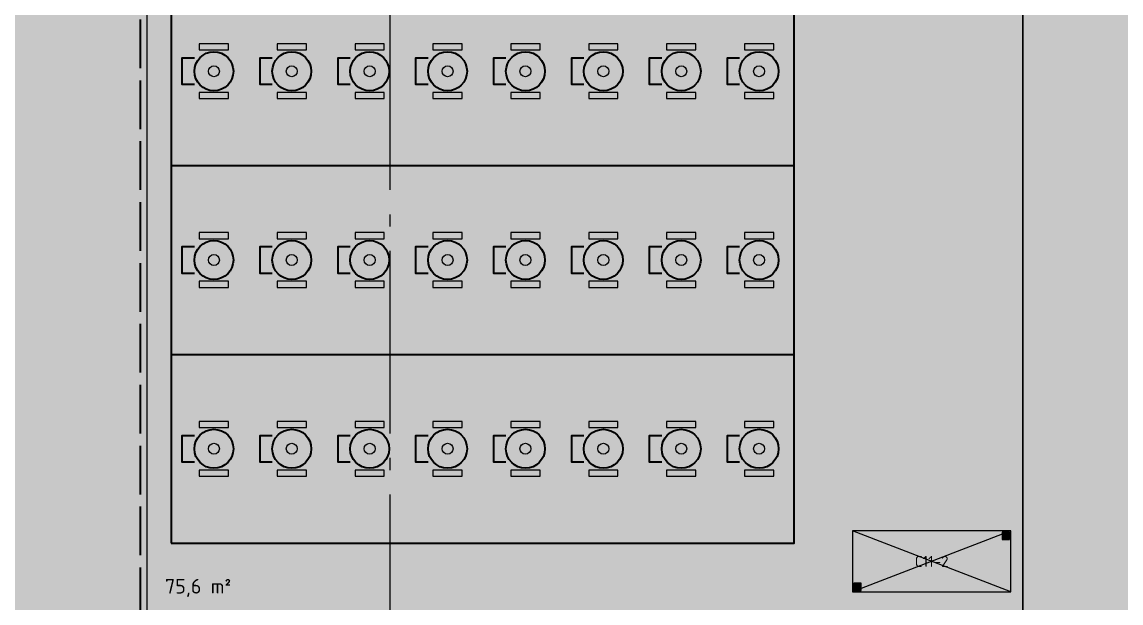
# Model space of a CAD drawing. Header units: millimetres. Extents: x 0 to 1189, y 0 to 841.
# Drawn here: x 660.8 to 751.1, y 471.1 to 518.8 of the extents above; entities that cross this region are included whole.
import ezdxf
from ezdxf.enums import TextEntityAlignment as Align

# ---------------------------------------------------------------- set-up
doc = ezdxf.new("R2010")
doc.units = ezdxf.units.MM
doc.linetypes.add('IRAM-E-TRAZOS', pattern=[5, 4, -1])
doc.linetypes.add('IRAM-F-TRAZO-PUNTO', pattern=[20, 15, -2, 1, -2])
for name, color, linetype, lineweight, true_color in [('A-DEM-AM', 2, 'CONTINUOUS', 35, 0xd7a500), ('A-EQUIPO', 30, 'CONTINUOUS', 35, 0xe67800), ('A-PASILLO', 2, 'IRAM-E-TRAZOS', 35, 0xd7a500)]:
    doc.layers.add(name, color=color, linetype=linetype, lineweight=lineweight, true_color=true_color)
for name, color, linetype, lineweight in [('A-EJE', 1, 'IRAM-F-TRAZO-PUNTO', 18), ('A-EQUIPO-FINO', 8, 'CONTINUOUS', 13), ('A-EQUIPO-RELLENO', 9, 'CONTINUOUS', 13), ('A-RELLENO', 9, 'CONTINUOUS', 13), ('A-SECTOR', 1, 'CONTINUOUS', 25), ('A-SECTOR-TXT', 1, 'CONTINUOUS', 25), ('A-TEXTO', 7, 'CONTINUOUS', 18)]:
    doc.layers.add(name, color=color, linetype=linetype, lineweight=lineweight)
doc.styles.add('ISO3098', font='isocpeur.ttf')

msp = doc.modelspace()

# ---------------------------------------------------------------- hatches: boundary and pattern name
at = {"layer": 'A-EQUIPO-RELLENO', "true_color": 0x969ba0}
h = msp.add_hatch(color=7, dxfattribs=at)
h.dxf.hatch_style = 1
h.paths.add_polyline_path([(675.32, 516.5), (677.72, 516.5), (677.72, 517), (675.32, 517)])
h = msp.add_hatch(color=7, dxfattribs=at)
h.dxf.hatch_style = 1
h.paths.add_polyline_path([(681.72, 516.5), (684.12, 516.5), (684.12, 517), (681.72, 517)])
h = msp.add_hatch(color=7, dxfattribs=at)
h.dxf.hatch_style = 1
h.paths.add_polyline_path([(688.12, 516.5), (690.52, 516.5), (690.52, 517), (688.12, 517)])
h = msp.add_hatch(color=7, dxfattribs=at)
h.dxf.hatch_style = 1
h.paths.add_polyline_path([(694.52, 516.5), (696.92, 516.5), (696.92, 517), (694.52, 517)])
h = msp.add_hatch(color=7, dxfattribs=at)
h.dxf.hatch_style = 1
h.paths.add_polyline_path([(700.92, 516.5), (703.32, 516.5), (703.32, 517), (700.92, 517)])
h = msp.add_hatch(color=7, dxfattribs=at)
h.dxf.hatch_style = 1
h.paths.add_polyline_path([(707.32, 516.5), (709.72, 516.5), (709.72, 517), (707.32, 517)])
h = msp.add_hatch(color=7, dxfattribs=at)
h.dxf.hatch_style = 1
h.paths.add_polyline_path([(713.72, 516.5), (716.12, 516.5), (716.12, 517), (713.72, 517)])
h = msp.add_hatch(color=7, dxfattribs=at)
h.dxf.hatch_style = 1
h.paths.add_polyline_path([(720.12, 516.5), (722.52, 516.5), (722.52, 517), (720.12, 517)])
at = {"layer": 'A-EQUIPO-RELLENO', "true_color": 0xf0786e}
h = msp.add_hatch(color=7, dxfattribs=at)
h.dxf.hatch_style = 1
h.paths.add_polyline_path([(678.12, 514.75), (678.065, 515.164), (677.906, 515.55), (677.651, 515.881), (677.32, 516.136), (676.934, 516.295), (676.52, 516.35), (676.106, 516.295), (675.72, 516.136), (675.389, 515.881), (675.134, 515.55), (674.975, 515.164), (674.92, 514.75), (674.975, 514.336), (675.134, 513.95), (675.389, 513.619), (675.72, 513.364), (676.106, 513.205), (676.52, 513.15), (676.934, 513.205), (677.32, 513.364), (677.651, 513.619), (677.906, 513.95), (678.065, 514.336)])
h = msp.add_hatch(color=7, dxfattribs=at)
h.dxf.hatch_style = 1
h.paths.add_polyline_path([(684.52, 514.75), (684.465, 515.164), (684.306, 515.55), (684.051, 515.881), (683.72, 516.136), (683.334, 516.295), (682.92, 516.35), (682.506, 516.295), (682.12, 516.136), (681.789, 515.881), (681.534, 515.55), (681.375, 515.164), (681.32, 514.75), (681.375, 514.336), (681.534, 513.95), (681.789, 513.619), (682.12, 513.364), (682.506, 513.205), (682.92, 513.15), (683.334, 513.205), (683.72, 513.364), (684.051, 513.619), (684.306, 513.95), (684.465, 514.336)])
h = msp.add_hatch(color=7, dxfattribs=at)
h.dxf.hatch_style = 1
h.paths.add_polyline_path([(690.92, 514.75), (690.865, 515.164), (690.706, 515.55), (690.451, 515.881), (690.12, 516.136), (689.734, 516.295), (689.32, 516.35), (688.906, 516.295), (688.52, 516.136), (688.189, 515.881), (687.934, 515.55), (687.775, 515.164), (687.72, 514.75), (687.775, 514.336), (687.934, 513.95), (688.189, 513.619), (688.52, 513.364), (688.906, 513.205), (689.32, 513.15), (689.734, 513.205), (690.12, 513.364), (690.451, 513.619), (690.706, 513.95), (690.865, 514.336)])
h = msp.add_hatch(color=7, dxfattribs=at)
h.dxf.hatch_style = 1
h.paths.add_polyline_path([(697.32, 514.75), (697.265, 515.164), (697.106, 515.55), (696.851, 515.881), (696.52, 516.136), (696.134, 516.295), (695.72, 516.35), (695.306, 516.295), (694.92, 516.136), (694.589, 515.881), (694.334, 515.55), (694.175, 515.164), (694.12, 514.75), (694.175, 514.336), (694.334, 513.95), (694.589, 513.619), (694.92, 513.364), (695.306, 513.205), (695.72, 513.15), (696.134, 513.205), (696.52, 513.364), (696.851, 513.619), (697.106, 513.95), (697.265, 514.336)])
h = msp.add_hatch(color=7, dxfattribs=at)
h.dxf.hatch_style = 1
h.paths.add_polyline_path([(703.72, 514.75), (703.665, 515.164), (703.506, 515.55), (703.251, 515.881), (702.92, 516.136), (702.534, 516.295), (702.12, 516.35), (701.706, 516.295), (701.32, 516.136), (700.989, 515.881), (700.734, 515.55), (700.575, 515.164), (700.52, 514.75), (700.575, 514.336), (700.734, 513.95), (700.989, 513.619), (701.32, 513.364), (701.706, 513.205), (702.12, 513.15), (702.534, 513.205), (702.92, 513.364), (703.251, 513.619), (703.506, 513.95), (703.665, 514.336)])
h = msp.add_hatch(color=7, dxfattribs=at)
h.dxf.hatch_style = 1
h.paths.add_polyline_path([(710.12, 514.75), (710.065, 515.164), (709.906, 515.55), (709.651, 515.881), (709.32, 516.136), (708.934, 516.295), (708.52, 516.35), (708.106, 516.295), (707.72, 516.136), (707.389, 515.881), (707.134, 515.55), (706.975, 515.164), (706.92, 514.75), (706.975, 514.336), (707.134, 513.95), (707.389, 513.619), (707.72, 513.364), (708.106, 513.205), (708.52, 513.15), (708.934, 513.205), (709.32, 513.364), (709.651, 513.619), (709.906, 513.95), (710.065, 514.336)])
h = msp.add_hatch(color=7, dxfattribs=at)
h.dxf.hatch_style = 1
h.paths.add_polyline_path([(716.52, 514.75), (716.465, 515.164), (716.306, 515.55), (716.051, 515.881), (715.72, 516.136), (715.334, 516.295), (714.92, 516.35), (714.506, 516.295), (714.12, 516.136), (713.789, 515.881), (713.534, 515.55), (713.375, 515.164), (713.32, 514.75), (713.375, 514.336), (713.534, 513.95), (713.789, 513.619), (714.12, 513.364), (714.506, 513.205), (714.92, 513.15), (715.334, 513.205), (715.72, 513.364), (716.051, 513.619), (716.306, 513.95), (716.465, 514.336)])
h = msp.add_hatch(color=7, dxfattribs=at)
h.dxf.hatch_style = 1
h.paths.add_polyline_path([(722.92, 514.75), (722.865, 515.164), (722.706, 515.55), (722.451, 515.881), (722.12, 516.136), (721.734, 516.295), (721.32, 516.35), (720.906, 516.295), (720.52, 516.136), (720.189, 515.881), (719.934, 515.55), (719.775, 515.164), (719.72, 514.75), (719.775, 514.336), (719.934, 513.95), (720.189, 513.619), (720.52, 513.364), (720.906, 513.205), (721.32, 513.15), (721.734, 513.205), (722.12, 513.364), (722.451, 513.619), (722.706, 513.95), (722.865, 514.336)])
at = {"layer": 'A-EQUIPO-RELLENO', "true_color": 0x969ba0}
h = msp.add_hatch(color=7, dxfattribs=at)
h.dxf.hatch_style = 1
h.paths.add_polyline_path([(675.32, 512.5), (677.72, 512.5), (677.72, 513), (675.32, 513)])
h = msp.add_hatch(color=7, dxfattribs=at)
h.dxf.hatch_style = 1
h.paths.add_polyline_path([(681.72, 512.5), (684.12, 512.5), (684.12, 513), (681.72, 513)])
h = msp.add_hatch(color=7, dxfattribs=at)
h.dxf.hatch_style = 1
h.paths.add_polyline_path([(688.12, 512.5), (690.52, 512.5), (690.52, 513), (688.12, 513)])
h = msp.add_hatch(color=7, dxfattribs=at)
h.dxf.hatch_style = 1
h.paths.add_polyline_path([(694.52, 512.5), (696.92, 512.5), (696.92, 513), (694.52, 513)])
h = msp.add_hatch(color=7, dxfattribs=at)
h.dxf.hatch_style = 1
h.paths.add_polyline_path([(700.92, 512.5), (703.32, 512.5), (703.32, 513), (700.92, 513)])
h = msp.add_hatch(color=7, dxfattribs=at)
h.dxf.hatch_style = 1
h.paths.add_polyline_path([(707.32, 512.5), (709.72, 512.5), (709.72, 513), (707.32, 513)])
h = msp.add_hatch(color=7, dxfattribs=at)
h.dxf.hatch_style = 1
h.paths.add_polyline_path([(713.72, 512.5), (716.12, 512.5), (716.12, 513), (713.72, 513)])
h = msp.add_hatch(color=7, dxfattribs=at)
h.dxf.hatch_style = 1
h.paths.add_polyline_path([(720.12, 512.5), (722.52, 512.5), (722.52, 513), (720.12, 513)])
h = msp.add_hatch(color=7, dxfattribs=at)
h.dxf.hatch_style = 1
h.paths.add_polyline_path([(675.32, 501), (677.72, 501), (677.72, 501.5), (675.32, 501.5)])
h = msp.add_hatch(color=7, dxfattribs=at)
h.dxf.hatch_style = 1
h.paths.add_polyline_path([(681.72, 501), (684.12, 501), (684.12, 501.5), (681.72, 501.5)])
h = msp.add_hatch(color=7, dxfattribs=at)
h.dxf.hatch_style = 1
h.paths.add_polyline_path([(688.12, 501), (690.52, 501), (690.52, 501.5), (688.12, 501.5)])
h = msp.add_hatch(color=7, dxfattribs=at)
h.dxf.hatch_style = 1
h.paths.add_polyline_path([(694.52, 501), (696.92, 501), (696.92, 501.5), (694.52, 501.5)])
h = msp.add_hatch(color=7, dxfattribs=at)
h.dxf.hatch_style = 1
h.paths.add_polyline_path([(700.92, 501), (703.32, 501), (703.32, 501.5), (700.92, 501.5)])
h = msp.add_hatch(color=7, dxfattribs=at)
h.dxf.hatch_style = 1
h.paths.add_polyline_path([(707.32, 501), (709.72, 501), (709.72, 501.5), (707.32, 501.5)])
h = msp.add_hatch(color=7, dxfattribs=at)
h.dxf.hatch_style = 1
h.paths.add_polyline_path([(713.72, 501), (716.12, 501), (716.12, 501.5), (713.72, 501.5)])
h = msp.add_hatch(color=7, dxfattribs=at)
h.dxf.hatch_style = 1
h.paths.add_polyline_path([(720.12, 501), (722.52, 501), (722.52, 501.5), (720.12, 501.5)])
at = {"layer": 'A-EQUIPO-RELLENO', "true_color": 0xf0786e}
h = msp.add_hatch(color=7, dxfattribs=at)
h.dxf.hatch_style = 1
h.paths.add_polyline_path([(678.12, 499.25), (678.065, 499.664), (677.906, 500.05), (677.651, 500.381), (677.32, 500.636), (676.934, 500.795), (676.52, 500.85), (676.106, 500.795), (675.72, 500.636), (675.389, 500.381), (675.134, 500.05), (674.975, 499.664), (674.92, 499.25), (674.975, 498.836), (675.134, 498.45), (675.389, 498.119), (675.72, 497.864), (676.106, 497.705), (676.52, 497.65), (676.934, 497.705), (677.32, 497.864), (677.651, 498.119), (677.906, 498.45), (678.065, 498.836)])
h = msp.add_hatch(color=7, dxfattribs=at)
h.dxf.hatch_style = 1
h.paths.add_polyline_path([(684.52, 499.25), (684.465, 499.664), (684.306, 500.05), (684.051, 500.381), (683.72, 500.636), (683.334, 500.795), (682.92, 500.85), (682.506, 500.795), (682.12, 500.636), (681.789, 500.381), (681.534, 500.05), (681.375, 499.664), (681.32, 499.25), (681.375, 498.836), (681.534, 498.45), (681.789, 498.119), (682.12, 497.864), (682.506, 497.705), (682.92, 497.65), (683.334, 497.705), (683.72, 497.864), (684.051, 498.119), (684.306, 498.45), (684.465, 498.836)])
h = msp.add_hatch(color=7, dxfattribs=at)
h.dxf.hatch_style = 1
h.paths.add_polyline_path([(690.92, 499.25), (690.865, 499.664), (690.706, 500.05), (690.451, 500.381), (690.12, 500.636), (689.734, 500.795), (689.32, 500.85), (688.906, 500.795), (688.52, 500.636), (688.189, 500.381), (687.934, 500.05), (687.775, 499.664), (687.72, 499.25), (687.775, 498.836), (687.934, 498.45), (688.189, 498.119), (688.52, 497.864), (688.906, 497.705), (689.32, 497.65), (689.734, 497.705), (690.12, 497.864), (690.451, 498.119), (690.706, 498.45), (690.865, 498.836)])
h = msp.add_hatch(color=7, dxfattribs=at)
h.dxf.hatch_style = 1
h.paths.add_polyline_path([(697.32, 499.25), (697.265, 499.664), (697.106, 500.05), (696.851, 500.381), (696.52, 500.636), (696.134, 500.795), (695.72, 500.85), (695.306, 500.795), (694.92, 500.636), (694.589, 500.381), (694.334, 500.05), (694.175, 499.664), (694.12, 499.25), (694.175, 498.836), (694.334, 498.45), (694.589, 498.119), (694.92, 497.864), (695.306, 497.705), (695.72, 497.65), (696.134, 497.705), (696.52, 497.864), (696.851, 498.119), (697.106, 498.45), (697.265, 498.836)])
h = msp.add_hatch(color=7, dxfattribs=at)
h.dxf.hatch_style = 1
h.paths.add_polyline_path([(703.72, 499.25), (703.665, 499.664), (703.506, 500.05), (703.251, 500.381), (702.92, 500.636), (702.534, 500.795), (702.12, 500.85), (701.706, 500.795), (701.32, 500.636), (700.989, 500.381), (700.734, 500.05), (700.575, 499.664), (700.52, 499.25), (700.575, 498.836), (700.734, 498.45), (700.989, 498.119), (701.32, 497.864), (701.706, 497.705), (702.12, 497.65), (702.534, 497.705), (702.92, 497.864), (703.251, 498.119), (703.506, 498.45), (703.665, 498.836)])
h = msp.add_hatch(color=7, dxfattribs=at)
h.dxf.hatch_style = 1
h.paths.add_polyline_path([(710.12, 499.25), (710.065, 499.664), (709.906, 500.05), (709.651, 500.381), (709.32, 500.636), (708.934, 500.795), (708.52, 500.85), (708.106, 500.795), (707.72, 500.636), (707.389, 500.381), (707.134, 500.05), (706.975, 499.664), (706.92, 499.25), (706.975, 498.836), (707.134, 498.45), (707.389, 498.119), (707.72, 497.864), (708.106, 497.705), (708.52, 497.65), (708.934, 497.705), (709.32, 497.864), (709.651, 498.119), (709.906, 498.45), (710.065, 498.836)])
h = msp.add_hatch(color=7, dxfattribs=at)
h.dxf.hatch_style = 1
h.paths.add_polyline_path([(716.52, 499.25), (716.465, 499.664), (716.306, 500.05), (716.051, 500.381), (715.72, 500.636), (715.334, 500.795), (714.92, 500.85), (714.506, 500.795), (714.12, 500.636), (713.789, 500.381), (713.534, 500.05), (713.375, 499.664), (713.32, 499.25), (713.375, 498.836), (713.534, 498.45), (713.789, 498.119), (714.12, 497.864), (714.506, 497.705), (714.92, 497.65), (715.334, 497.705), (715.72, 497.864), (716.051, 498.119), (716.306, 498.45), (716.465, 498.836)])
h = msp.add_hatch(color=7, dxfattribs=at)
h.dxf.hatch_style = 1
h.paths.add_polyline_path([(722.92, 499.25), (722.865, 499.664), (722.706, 500.05), (722.451, 500.381), (722.12, 500.636), (721.734, 500.795), (721.32, 500.85), (720.906, 500.795), (720.52, 500.636), (720.189, 500.381), (719.934, 500.05), (719.775, 499.664), (719.72, 499.25), (719.775, 498.836), (719.934, 498.45), (720.189, 498.119), (720.52, 497.864), (720.906, 497.705), (721.32, 497.65), (721.734, 497.705), (722.12, 497.864), (722.451, 498.119), (722.706, 498.45), (722.865, 498.836)])
at = {"layer": 'A-EQUIPO-RELLENO', "true_color": 0x969ba0}
h = msp.add_hatch(color=7, dxfattribs=at)
h.dxf.hatch_style = 1
h.paths.add_polyline_path([(675.32, 497), (677.72, 497), (677.72, 497.5), (675.32, 497.5)])
h = msp.add_hatch(color=7, dxfattribs=at)
h.dxf.hatch_style = 1
h.paths.add_polyline_path([(681.72, 497), (684.12, 497), (684.12, 497.5), (681.72, 497.5)])
h = msp.add_hatch(color=7, dxfattribs=at)
h.dxf.hatch_style = 1
h.paths.add_polyline_path([(688.12, 497), (690.52, 497), (690.52, 497.5), (688.12, 497.5)])
h = msp.add_hatch(color=7, dxfattribs=at)
h.dxf.hatch_style = 1
h.paths.add_polyline_path([(694.52, 497), (696.92, 497), (696.92, 497.5), (694.52, 497.5)])
h = msp.add_hatch(color=7, dxfattribs=at)
h.dxf.hatch_style = 1
h.paths.add_polyline_path([(700.92, 497), (703.32, 497), (703.32, 497.5), (700.92, 497.5)])
h = msp.add_hatch(color=7, dxfattribs=at)
h.dxf.hatch_style = 1
h.paths.add_polyline_path([(707.32, 497), (709.72, 497), (709.72, 497.5), (707.32, 497.5)])
h = msp.add_hatch(color=7, dxfattribs=at)
h.dxf.hatch_style = 1
h.paths.add_polyline_path([(713.72, 497), (716.12, 497), (716.12, 497.5), (713.72, 497.5)])
h = msp.add_hatch(color=7, dxfattribs=at)
h.dxf.hatch_style = 1
h.paths.add_polyline_path([(720.12, 497), (722.52, 497), (722.52, 497.5), (720.12, 497.5)])
h = msp.add_hatch(color=7, dxfattribs=at)
h.dxf.hatch_style = 1
h.paths.add_polyline_path([(675.32, 485.5), (677.72, 485.5), (677.72, 486), (675.32, 486)])
h = msp.add_hatch(color=7, dxfattribs=at)
h.dxf.hatch_style = 1
h.paths.add_polyline_path([(681.72, 485.5), (684.12, 485.5), (684.12, 486), (681.72, 486)])
h = msp.add_hatch(color=7, dxfattribs=at)
h.dxf.hatch_style = 1
h.paths.add_polyline_path([(688.12, 485.5), (690.52, 485.5), (690.52, 486), (688.12, 486)])
h = msp.add_hatch(color=7, dxfattribs=at)
h.dxf.hatch_style = 1
h.paths.add_polyline_path([(694.52, 485.5), (696.92, 485.5), (696.92, 486), (694.52, 486)])
h = msp.add_hatch(color=7, dxfattribs=at)
h.dxf.hatch_style = 1
h.paths.add_polyline_path([(700.92, 485.5), (703.32, 485.5), (703.32, 486), (700.92, 486)])
h = msp.add_hatch(color=7, dxfattribs=at)
h.dxf.hatch_style = 1
h.paths.add_polyline_path([(707.32, 485.5), (709.72, 485.5), (709.72, 486), (707.32, 486)])
h = msp.add_hatch(color=7, dxfattribs=at)
h.dxf.hatch_style = 1
h.paths.add_polyline_path([(713.72, 485.5), (716.12, 485.5), (716.12, 486), (713.72, 486)])
h = msp.add_hatch(color=7, dxfattribs=at)
h.dxf.hatch_style = 1
h.paths.add_polyline_path([(720.12, 485.5), (722.52, 485.5), (722.52, 486), (720.12, 486)])
at = {"layer": 'A-EQUIPO-RELLENO', "true_color": 0xf0786e}
h = msp.add_hatch(color=7, dxfattribs=at)
h.dxf.hatch_style = 1
h.paths.add_polyline_path([(678.12, 483.75), (678.065, 484.164), (677.906, 484.55), (677.651, 484.881), (677.32, 485.136), (676.934, 485.295), (676.52, 485.35), (676.106, 485.295), (675.72, 485.136), (675.389, 484.881), (675.134, 484.55), (674.975, 484.164), (674.92, 483.75), (674.975, 483.336), (675.134, 482.95), (675.389, 482.619), (675.72, 482.364), (676.106, 482.205), (676.52, 482.15), (676.934, 482.205), (677.32, 482.364), (677.651, 482.619), (677.906, 482.95), (678.065, 483.336)])
h = msp.add_hatch(color=7, dxfattribs=at)
h.dxf.hatch_style = 1
h.paths.add_polyline_path([(684.52, 483.75), (684.465, 484.164), (684.306, 484.55), (684.051, 484.881), (683.72, 485.136), (683.334, 485.295), (682.92, 485.35), (682.506, 485.295), (682.12, 485.136), (681.789, 484.881), (681.534, 484.55), (681.375, 484.164), (681.32, 483.75), (681.375, 483.336), (681.534, 482.95), (681.789, 482.619), (682.12, 482.364), (682.506, 482.205), (682.92, 482.15), (683.334, 482.205), (683.72, 482.364), (684.051, 482.619), (684.306, 482.95), (684.465, 483.336)])
h = msp.add_hatch(color=7, dxfattribs=at)
h.dxf.hatch_style = 1
h.paths.add_polyline_path([(690.92, 483.75), (690.865, 484.164), (690.706, 484.55), (690.451, 484.881), (690.12, 485.136), (689.734, 485.295), (689.32, 485.35), (688.906, 485.295), (688.52, 485.136), (688.189, 484.881), (687.934, 484.55), (687.775, 484.164), (687.72, 483.75), (687.775, 483.336), (687.934, 482.95), (688.189, 482.619), (688.52, 482.364), (688.906, 482.205), (689.32, 482.15), (689.734, 482.205), (690.12, 482.364), (690.451, 482.619), (690.706, 482.95), (690.865, 483.336)])
h = msp.add_hatch(color=7, dxfattribs=at)
h.dxf.hatch_style = 1
h.paths.add_polyline_path([(697.32, 483.75), (697.265, 484.164), (697.106, 484.55), (696.851, 484.881), (696.52, 485.136), (696.134, 485.295), (695.72, 485.35), (695.306, 485.295), (694.92, 485.136), (694.589, 484.881), (694.334, 484.55), (694.175, 484.164), (694.12, 483.75), (694.175, 483.336), (694.334, 482.95), (694.589, 482.619), (694.92, 482.364), (695.306, 482.205), (695.72, 482.15), (696.134, 482.205), (696.52, 482.364), (696.851, 482.619), (697.106, 482.95), (697.265, 483.336)])
h = msp.add_hatch(color=7, dxfattribs=at)
h.dxf.hatch_style = 1
h.paths.add_polyline_path([(703.72, 483.75), (703.665, 484.164), (703.506, 484.55), (703.251, 484.881), (702.92, 485.136), (702.534, 485.295), (702.12, 485.35), (701.706, 485.295), (701.32, 485.136), (700.989, 484.881), (700.734, 484.55), (700.575, 484.164), (700.52, 483.75), (700.575, 483.336), (700.734, 482.95), (700.989, 482.619), (701.32, 482.364), (701.706, 482.205), (702.12, 482.15), (702.534, 482.205), (702.92, 482.364), (703.251, 482.619), (703.506, 482.95), (703.665, 483.336)])
h = msp.add_hatch(color=7, dxfattribs=at)
h.dxf.hatch_style = 1
h.paths.add_polyline_path([(710.12, 483.75), (710.065, 484.164), (709.906, 484.55), (709.651, 484.881), (709.32, 485.136), (708.934, 485.295), (708.52, 485.35), (708.106, 485.295), (707.72, 485.136), (707.389, 484.881), (707.134, 484.55), (706.975, 484.164), (706.92, 483.75), (706.975, 483.336), (707.134, 482.95), (707.389, 482.619), (707.72, 482.364), (708.106, 482.205), (708.52, 482.15), (708.934, 482.205), (709.32, 482.364), (709.651, 482.619), (709.906, 482.95), (710.065, 483.336)])
h = msp.add_hatch(color=7, dxfattribs=at)
h.dxf.hatch_style = 1
h.paths.add_polyline_path([(716.52, 483.75), (716.465, 484.164), (716.306, 484.55), (716.051, 484.881), (715.72, 485.136), (715.334, 485.295), (714.92, 485.35), (714.506, 485.295), (714.12, 485.136), (713.789, 484.881), (713.534, 484.55), (713.375, 484.164), (713.32, 483.75), (713.375, 483.336), (713.534, 482.95), (713.789, 482.619), (714.12, 482.364), (714.506, 482.205), (714.92, 482.15), (715.334, 482.205), (715.72, 482.364), (716.051, 482.619), (716.306, 482.95), (716.465, 483.336)])
h = msp.add_hatch(color=7, dxfattribs=at)
h.dxf.hatch_style = 1
h.paths.add_polyline_path([(722.92, 483.75), (722.865, 484.164), (722.706, 484.55), (722.451, 484.881), (722.12, 485.136), (721.734, 485.295), (721.32, 485.35), (720.906, 485.295), (720.52, 485.136), (720.189, 484.881), (719.934, 484.55), (719.775, 484.164), (719.72, 483.75), (719.775, 483.336), (719.934, 482.95), (720.189, 482.619), (720.52, 482.364), (720.906, 482.205), (721.32, 482.15), (721.734, 482.205), (722.12, 482.364), (722.451, 482.619), (722.706, 482.95), (722.865, 483.336)])
at = {"layer": 'A-EQUIPO-RELLENO', "true_color": 0x969ba0}
h = msp.add_hatch(color=7, dxfattribs=at)
h.dxf.hatch_style = 1
h.paths.add_polyline_path([(675.32, 481.5), (677.72, 481.5), (677.72, 482), (675.32, 482)])
h = msp.add_hatch(color=7, dxfattribs=at)
h.dxf.hatch_style = 1
h.paths.add_polyline_path([(681.72, 481.5), (684.12, 481.5), (684.12, 482), (681.72, 482)])
h = msp.add_hatch(color=7, dxfattribs=at)
h.dxf.hatch_style = 1
h.paths.add_polyline_path([(688.12, 481.5), (690.52, 481.5), (690.52, 482), (688.12, 482)])
h = msp.add_hatch(color=7, dxfattribs=at)
h.dxf.hatch_style = 1
h.paths.add_polyline_path([(694.52, 481.5), (696.92, 481.5), (696.92, 482), (694.52, 482)])
h = msp.add_hatch(color=7, dxfattribs=at)
h.dxf.hatch_style = 1
h.paths.add_polyline_path([(700.92, 481.5), (703.32, 481.5), (703.32, 482), (700.92, 482)])
h = msp.add_hatch(color=7, dxfattribs=at)
h.dxf.hatch_style = 1
h.paths.add_polyline_path([(707.32, 481.5), (709.72, 481.5), (709.72, 482), (707.32, 482)])
h = msp.add_hatch(color=7, dxfattribs=at)
h.dxf.hatch_style = 1
h.paths.add_polyline_path([(713.72, 481.5), (716.12, 481.5), (716.12, 482), (713.72, 482)])
h = msp.add_hatch(color=7, dxfattribs=at)
h.dxf.hatch_style = 1
h.paths.add_polyline_path([(720.12, 481.5), (722.52, 481.5), (722.52, 482), (720.12, 482)])
at = {"layer": 'A-EQUIPO-RELLENO', "true_color": 0xeeeeee}
h = msp.add_hatch(color=7, dxfattribs=at)
h.dxf.hatch_style = 1
h.paths.add_polyline_path([(742, 477), (729, 477), (729, 472), (742, 472)])
at = {"layer": 'A-EQUIPO-RELLENO', "true_color": 0x969ba0}
h = msp.add_hatch(color=7, dxfattribs=at)
h.dxf.hatch_style = 1
h.paths.add_polyline_path([(741.9, 476.9), (741.3, 476.9), (741.3, 476.3), (741.9, 476.3)])
h = msp.add_hatch(color=7, dxfattribs=at)
h.dxf.hatch_style = 1
h.paths.add_polyline_path([(729.7, 472.7), (729.1, 472.7), (729.1, 472.1), (729.7, 472.1)])
at = {"layer": 'A-RELLENO', "true_color": 0xf6cfc3}
h = msp.add_hatch(color=7, dxfattribs=at)
h.dxf.hatch_style = 1
h.paths.add_polyline_path([(743, 420), (843, 420), (843, 690), (743, 690)])
at = {"layer": 'A-RELLENO', "true_color": 0xf6f6f6}
h = msp.add_hatch(color=7, dxfattribs=at)
h.dxf.hatch_style = 1
h.paths.add_polyline_path([(656, 420), (671, 420), (671, 670), (656, 670)])
at = {"layer": 'A-RELLENO', "true_color": 0xf8d9c0}
h = msp.add_hatch(color=7, dxfattribs=at)
h.dxf.hatch_style = 1
h.paths.add_polyline_path([(671, 470), (743, 470), (743, 575), (671, 575)])

# ---------------------------------------------------------------- linework, layer by layer
at = {"layer": 'A-DEM-AM'}
for p, q in [((673, 507), (724.2, 507)), ((673, 491.5), (724.2, 491.5))]:
    msp.add_line(p, q, dxfattribs=at)
msp.add_lwpolyline([(673, 476), (724.2, 476), (724.2, 569), (673, 569)], close=True, dxfattribs=at)
at = {"layer": 'A-EJE'}
msp.add_line((691, 185), (691, 696), dxfattribs=at)
at = {"layer": 'A-EQUIPO'}
for points in [[(674.92, 513.65), (673.92, 513.65), (673.92, 515.85), (674.92, 515.85)], [(681.32, 513.65), (680.32, 513.65), (680.32, 515.85), (681.32, 515.85)], [(687.72, 513.65), (686.72, 513.65), (686.72, 515.85), (687.72, 515.85)], [(694.12, 513.65), (693.12, 513.65), (693.12, 515.85), (694.12, 515.85)], [(700.52, 513.65), (699.52, 513.65), (699.52, 515.85), (700.52, 515.85)], [(706.92, 513.65), (705.92, 513.65), (705.92, 515.85), (706.92, 515.85)], [(713.32, 513.65), (712.32, 513.65), (712.32, 515.85), (713.32, 515.85)], [(719.72, 513.65), (718.72, 513.65), (718.72, 515.85), (719.72, 515.85)], [(674.92, 498.15), (673.92, 498.15), (673.92, 500.35), (674.92, 500.35)], [(681.32, 498.15), (680.32, 498.15), (680.32, 500.35), (681.32, 500.35)], [(687.72, 498.15), (686.72, 498.15), (686.72, 500.35), (687.72, 500.35)], [(694.12, 498.15), (693.12, 498.15), (693.12, 500.35), (694.12, 500.35)], [(700.52, 498.15), (699.52, 498.15), (699.52, 500.35), (700.52, 500.35)], [(706.92, 498.15), (705.92, 498.15), (705.92, 500.35), (706.92, 500.35)], [(713.32, 498.15), (712.32, 498.15), (712.32, 500.35), (713.32, 500.35)], [(719.72, 498.15), (718.72, 498.15), (718.72, 500.35), (719.72, 500.35)], [(674.92, 482.65), (673.92, 482.65), (673.92, 484.85), (674.92, 484.85)], [(681.32, 482.65), (680.32, 482.65), (680.32, 484.85), (681.32, 484.85)], [(687.72, 482.65), (686.72, 482.65), (686.72, 484.85), (687.72, 484.85)], [(694.12, 482.65), (693.12, 482.65), (693.12, 484.85), (694.12, 484.85)], [(700.52, 482.65), (699.52, 482.65), (699.52, 484.85), (700.52, 484.85)], [(706.92, 482.65), (705.92, 482.65), (705.92, 484.85), (706.92, 484.85)], [(713.32, 482.65), (712.32, 482.65), (712.32, 484.85), (713.32, 484.85)], [(719.72, 482.65), (718.72, 482.65), (718.72, 484.85), (719.72, 484.85)]]:
    msp.add_lwpolyline(points, dxfattribs=at)
for centre in [(676.52, 514.75), (682.92, 514.75), (689.32, 514.75), (695.72, 514.75), (702.12, 514.75), (708.52, 514.75), (714.92, 514.75), (721.32, 514.75), (676.52, 499.25), (682.92, 499.25), (689.32, 499.25), (695.72, 499.25), (702.12, 499.25), (708.52, 499.25), (714.92, 499.25), (721.32, 499.25), (676.52, 483.75), (682.92, 483.75), (689.32, 483.75), (695.72, 483.75), (702.12, 483.75), (708.52, 483.75), (714.92, 483.75), (721.32, 483.75)]:
    msp.add_circle(centre, 1.6, dxfattribs=at)
at = {"layer": 'A-EQUIPO-FINO'}
for p, q in [((742, 477), (729, 472)), ((742, 472), (729, 477))]:
    msp.add_line(p, q, dxfattribs=at)
for points in [[(675.32, 516.5), (677.72, 516.5), (677.72, 517), (675.32, 517)], [(681.72, 516.5), (684.12, 516.5), (684.12, 517), (681.72, 517)], [(688.12, 516.5), (690.52, 516.5), (690.52, 517), (688.12, 517)], [(694.52, 516.5), (696.92, 516.5), (696.92, 517), (694.52, 517)], [(700.92, 516.5), (703.32, 516.5), (703.32, 517), (700.92, 517)], [(707.32, 516.5), (709.72, 516.5), (709.72, 517), (707.32, 517)], [(713.72, 516.5), (716.12, 516.5), (716.12, 517), (713.72, 517)], [(720.12, 516.5), (722.52, 516.5), (722.52, 517), (720.12, 517)], [(675.32, 512.5), (677.72, 512.5), (677.72, 513), (675.32, 513)], [(681.72, 512.5), (684.12, 512.5), (684.12, 513), (681.72, 513)], [(688.12, 512.5), (690.52, 512.5), (690.52, 513), (688.12, 513)], [(694.52, 512.5), (696.92, 512.5), (696.92, 513), (694.52, 513)], [(700.92, 512.5), (703.32, 512.5), (703.32, 513), (700.92, 513)], [(707.32, 512.5), (709.72, 512.5), (709.72, 513), (707.32, 513)], [(713.72, 512.5), (716.12, 512.5), (716.12, 513), (713.72, 513)], [(720.12, 512.5), (722.52, 512.5), (722.52, 513), (720.12, 513)], [(675.32, 501), (677.72, 501), (677.72, 501.5), (675.32, 501.5)], [(681.72, 501), (684.12, 501), (684.12, 501.5), (681.72, 501.5)], [(688.12, 501), (690.52, 501), (690.52, 501.5), (688.12, 501.5)], [(694.52, 501), (696.92, 501), (696.92, 501.5), (694.52, 501.5)], [(700.92, 501), (703.32, 501), (703.32, 501.5), (700.92, 501.5)], [(707.32, 501), (709.72, 501), (709.72, 501.5), (707.32, 501.5)], [(713.72, 501), (716.12, 501), (716.12, 501.5), (713.72, 501.5)], [(720.12, 501), (722.52, 501), (722.52, 501.5), (720.12, 501.5)], [(675.32, 497), (677.72, 497), (677.72, 497.5), (675.32, 497.5)], [(681.72, 497), (684.12, 497), (684.12, 497.5), (681.72, 497.5)], [(688.12, 497), (690.52, 497), (690.52, 497.5), (688.12, 497.5)], [(694.52, 497), (696.92, 497), (696.92, 497.5), (694.52, 497.5)], [(700.92, 497), (703.32, 497), (703.32, 497.5), (700.92, 497.5)], [(707.32, 497), (709.72, 497), (709.72, 497.5), (707.32, 497.5)], [(713.72, 497), (716.12, 497), (716.12, 497.5), (713.72, 497.5)], [(720.12, 497), (722.52, 497), (722.52, 497.5), (720.12, 497.5)], [(675.32, 485.5), (677.72, 485.5), (677.72, 486), (675.32, 486)], [(681.72, 485.5), (684.12, 485.5), (684.12, 486), (681.72, 486)], [(688.12, 485.5), (690.52, 485.5), (690.52, 486), (688.12, 486)], [(694.52, 485.5), (696.92, 485.5), (696.92, 486), (694.52, 486)], [(700.92, 485.5), (703.32, 485.5), (703.32, 486), (700.92, 486)], [(707.32, 485.5), (709.72, 485.5), (709.72, 486), (707.32, 486)], [(713.72, 485.5), (716.12, 485.5), (716.12, 486), (713.72, 486)], [(720.12, 485.5), (722.52, 485.5), (722.52, 486), (720.12, 486)], [(675.32, 481.5), (677.72, 481.5), (677.72, 482), (675.32, 482)], [(681.72, 481.5), (684.12, 481.5), (684.12, 482), (681.72, 482)], [(688.12, 481.5), (690.52, 481.5), (690.52, 482), (688.12, 482)], [(694.52, 481.5), (696.92, 481.5), (696.92, 482), (694.52, 482)], [(700.92, 481.5), (703.32, 481.5), (703.32, 482), (700.92, 482)], [(707.32, 481.5), (709.72, 481.5), (709.72, 482), (707.32, 482)], [(713.72, 481.5), (716.12, 481.5), (716.12, 482), (713.72, 482)], [(720.12, 481.5), (722.52, 481.5), (722.52, 482), (720.12, 482)], [(742, 477), (729, 477), (729, 472), (742, 472)], [(741.9, 476.9), (741.3, 476.9), (741.3, 476.3), (741.9, 476.3)], [(729.7, 472.7), (729.1, 472.7), (729.1, 472.1), (729.7, 472.1)]]:
    msp.add_lwpolyline(points, close=True, dxfattribs=at)
for centre in [(676.52, 514.75), (682.92, 514.75), (689.32, 514.75), (695.72, 514.75), (702.12, 514.75), (708.52, 514.75), (714.92, 514.75), (721.32, 514.75), (676.52, 499.25), (682.92, 499.25), (689.32, 499.25), (695.72, 499.25), (702.12, 499.25), (708.52, 499.25), (714.92, 499.25), (721.32, 499.25), (676.52, 483.75), (682.92, 483.75), (689.32, 483.75), (695.72, 483.75), (702.12, 483.75), (708.52, 483.75), (714.92, 483.75), (721.32, 483.75)]:
    msp.add_circle(centre, 0.45, dxfattribs=at)
at = {"layer": 'A-PASILLO'}
msp.add_line((670.5, 420), (670.5, 670), dxfattribs=at)
at = {"layer": 'A-SECTOR'}
for points in [[(743, 420), (843, 420), (843, 690), (743, 690)], [(671, 470), (743, 470), (743, 575), (671, 575)]]:
    msp.add_lwpolyline(points, close=True, dxfattribs=at)

# ---------------------------------------------------------------- texts
at = {"layer": 'A-SECTOR-TXT', "style": 'ISO3098'}
msp.add_text('75,6 m²', height=1.2, dxfattribs=at).set_placement((672.5, 471.5), align=Align.BOTTOM_LEFT)
at = {"layer": 'A-TEXTO', "style": 'ISO3098'}
msp.add_text('C11-2', height=0.9, dxfattribs=at).set_placement((735.5, 474.5), align=Align.MIDDLE_CENTER)

doc.saveas('drawing.dxf')
